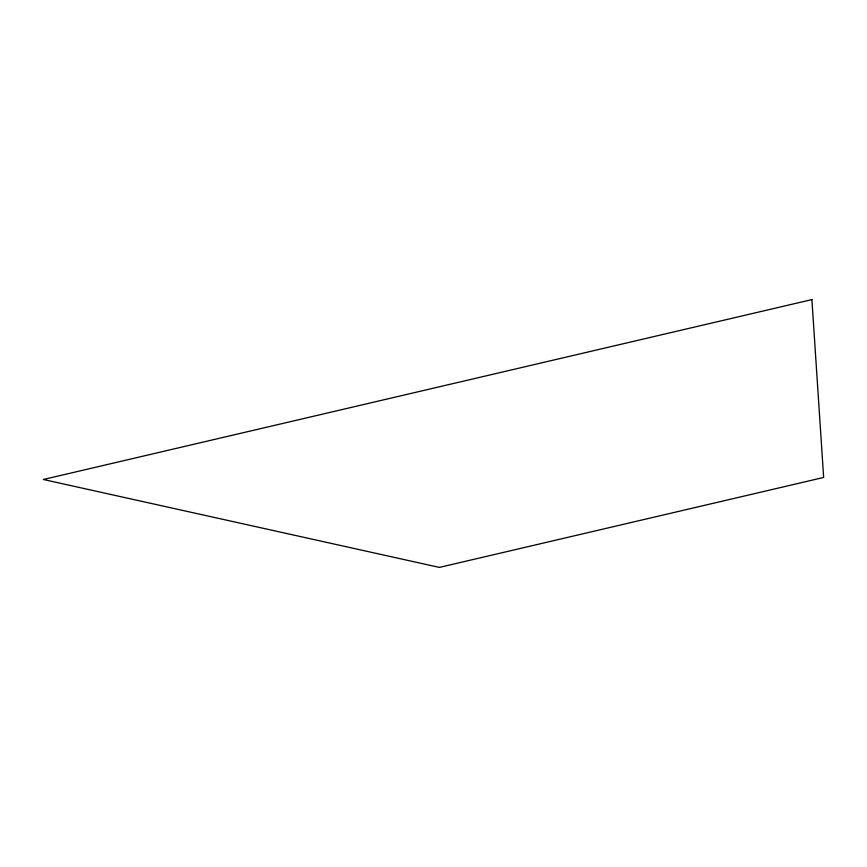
<?xml version="1.0" encoding="UTF-8"?>
<svg xmlns="http://www.w3.org/2000/svg" width="867" height="867" viewBox="0 0 867 867"><rect width="100%" height="100%" fill="white"/><g stroke="black" fill="none" stroke-linecap="round" stroke-linejoin="round"><path stroke-width="1.3" d="M811.902 299.592L43.35 479.494L439.374 567.408L823.65 477.457L811.902 299.592"/></g></svg>
